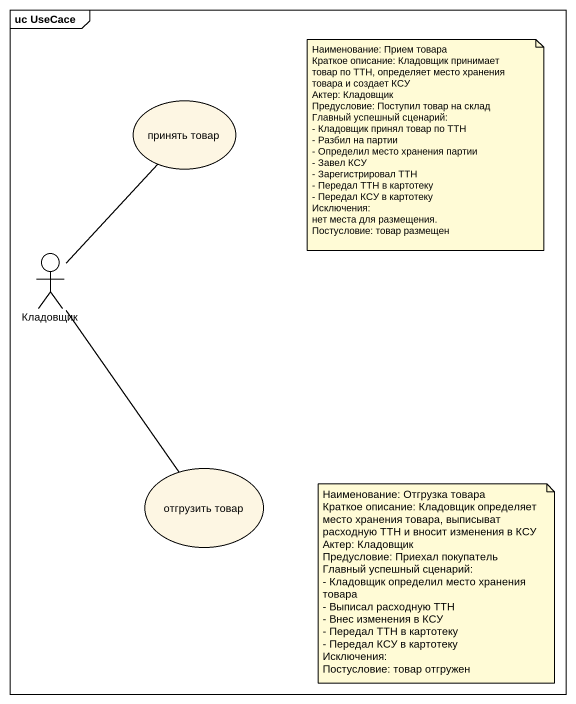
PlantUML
@startuml
mainframe uc UseCace
usecase "принять товар" as принять_товар
actor Кладовщик
usecase "отгрузить товар" as отгрузить_товар
Кладовщик -up- принять_товар
Кладовщик -- отгрузить_товар
note as N1
  Наименование: Прием товара
  Краткое описание: Кладовщик принимает товар по ТТН, определяет место хранения товара и создает КСУ
  Актер: Кладовщик
  Предусловие: Поступил товар на склад
  Главный успешный сценарий:
  - Кладовщик принял товар по ТТН
  - Разбил на партии
  - Определил место хранения партии
  - Завел КСУ
  - Зарегистрировал ТТН
  - Передал ТТН в картотеку
  - Передал КСУ в картотеку
  Исключения:
  нет места для размещения.
  Постусловие: товар размещен
end note
note as N2
  Наименование: Отгрузка товара
  Краткое описание: Кладовщик определяет место хранения товара, выписыват расходную ТТН и вносит изменения в КСУ
  Актер: Кладовщик
  Предусловие: Приехал покупатель
  Главный успешный сценарий:
  - Кладовщик определил место хранения товара
  - Выписал расходную ТТН
  - Внес изменения в КСУ
  - Передал ТТН в картотеку
  - Передал КСУ в картотеку
  Исключения:
  Постусловие: товар отгружен
end note
@enduml
